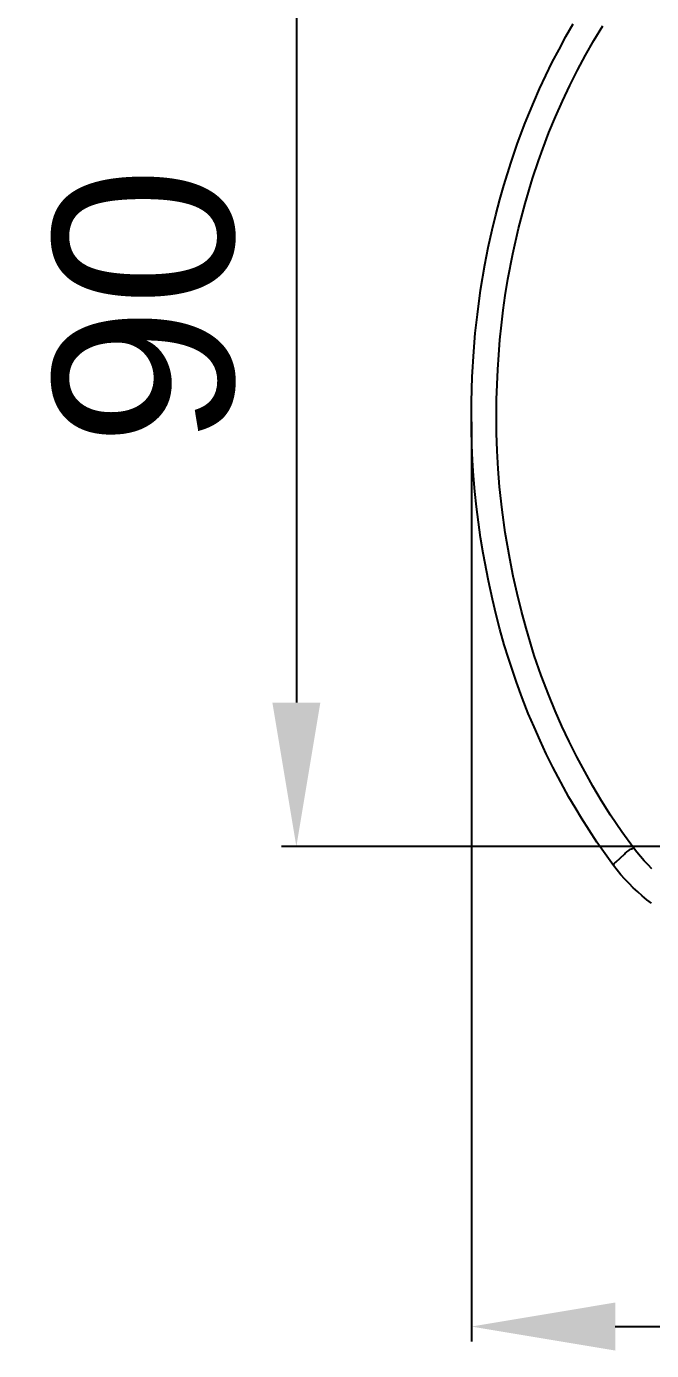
# Model space of a CAD drawing. Header units: millimetres. Extents: x 2219 to 3269, y 1238 to 2723.
# Drawn here: x 2844.6 to 2896.7, y 1603.8 to 1714.2 of the extents above; entities that cross this region are included whole.
import ezdxf

# ---------------------------------------------------------------- set-up
doc = ezdxf.new("R2010")
doc.units = ezdxf.units.MM
doc.layers.add('DIM2', color=3, linetype='Continuous')
doc.layers.add('main', color=7, linetype='Continuous')
doc.styles.get("Standard").update_dxf_attribs({"font": 'arial.ttf'})
doc.dimstyles.new('ISO-25', dxfattribs={"dimtxt": 2.5, "dimasz": 2.5, "dimexe": 1.25, "dimexo": 0.625, "dimtad": 1, "dimtxsty": 'Standard', "dimcen": 2.5, "dimadec": 0, "dimazin": 0, "dimtfac": 1, "dimtmove": 0, "dimatfit": 3, "dimfxl": 1, "dimarcsym": 0})

# ---------------------------------------------------------------- blocks, each defined once
blk = doc.blocks.new('*D37')
at = {"layer": 'Defpoints', "color": 0, "transparency": 16777216}
for p in [(2899.15, 1735.82), (2867.06, 1645.82), (2902.15, 1645.82)]:
    blk.add_point(p, dxfattribs=at)
at = {"layer": 'DIM2', "color": 0, "lineweight": -2, "transparency": 16777216}
for p, q in [((2898.53, 1735.82), (2865.81, 1735.82)), ((2867.06, 1723.82), (2867.06, 1657.82)), ((2901.53, 1645.82), (2865.81, 1645.82))]:
    blk.add_line(p, q, dxfattribs=at)
at = {"layer": 'DIM2', "color": 0, "transparency": 16777216}
for points in [[(2865.06, 1723.82), (2869.06, 1723.82), (2867.06, 1735.82)], [(2865.06, 1657.82), (2869.06, 1657.82), (2867.06, 1645.82)]]:
    blk.add_solid(points, dxfattribs=at)
at = {"layer": 'DIM2', "color": 0, "transparency": 16777216, "insert": (2854.4, 1690.82), "char_height": 15, "attachment_point": 5, "rotation": 90}
blk.add_mtext('90', dxfattribs=at)
blk = doc.blocks.new('*D49')
at = {"layer": 'Defpoints', "color": 0, "transparency": 16777216}
for p in [(2986.62, 1683.71), (2881.65, 1681.84), (2986.62, 1605.82)]:
    blk.add_point(p, dxfattribs=at)
at = {"layer": 'DIM2', "color": 0, "lineweight": -2, "transparency": 16777216}
for p, q in [((2986.62, 1683.09), (2986.62, 1604.57)), ((2881.65, 1681.22), (2881.65, 1604.57)), ((2893.65, 1605.82), (2974.62, 1605.82))]:
    blk.add_line(p, q, dxfattribs=at)
at = {"layer": 'DIM2', "color": 0, "transparency": 16777216}
for points in [[(2893.65, 1607.82), (2893.65, 1603.82), (2881.65, 1605.82)], [(2974.62, 1607.82), (2974.62, 1603.82), (2986.62, 1605.82)]]:
    blk.add_solid(points, dxfattribs=at)
at = {"layer": 'DIM2', "color": 0, "transparency": 16777216, "insert": (2934.14, 1618.48), "char_height": 15, "attachment_point": 5}
blk.add_mtext('105', dxfattribs=at)

msp = doc.modelspace()

# ---------------------------------------------------------------- linework, layer by layer
at = {"layer": 'main'}
for p, q in [((2889.54, 1713.33), (2890.14, 1714.39)), ((2891.87, 1713.01), (2892.6, 1714.23)), ((2888.96, 1712.26), (2889.54, 1713.33)), ((2891.16, 1711.77), (2891.87, 1713.01)), ((2888.4, 1711.18), (2888.96, 1712.26)), ((2890.49, 1710.52), (2891.16, 1711.77)), ((2887.86, 1710.08), (2888.4, 1711.18)), ((2889.85, 1709.24), (2890.49, 1710.52)), ((2887.34, 1708.97), (2887.86, 1710.08)), ((2889.24, 1707.95), (2889.85, 1709.24)), ((2886.85, 1707.86), (2887.34, 1708.97)), ((2886.14, 1706.13), (2886.85, 1707.86)), ((2888.67, 1706.64), (2889.24, 1707.95)), ((2885.5, 1704.43), (2886.14, 1706.13)), ((2888.12, 1705.32), (2888.67, 1706.64)), ((2887.61, 1703.98), (2888.12, 1705.32)), ((2884.96, 1702.86), (2885.5, 1704.43)), ((2887.24, 1702.97), (2887.61, 1703.98)), ((2884.35, 1700.92), (2884.96, 1702.86)), ((2886.75, 1701.49), (2887.24, 1702.97)), ((2884.02, 1699.74), (2884.35, 1700.92)), ((2886.13, 1699.42), (2886.75, 1701.49)), ((2883.69, 1698.48), (2884.02, 1699.74)), ((2885.58, 1697.34), (2886.13, 1699.42)), ((2883.38, 1697.21), (2883.69, 1698.48)), ((2883.06, 1695.75), (2883.38, 1697.21)), ((2885.11, 1695.23), (2885.58, 1697.34)), ((2882.78, 1694.29), (2883.06, 1695.75)), ((2884.7, 1693.11), (2885.11, 1695.23)), ((2882.42, 1692.18), (2882.78, 1694.29)), ((2884.48, 1691.74), (2884.7, 1693.11)), ((2882.15, 1690.16), (2882.42, 1692.18)), ((2884.31, 1690.51), (2884.48, 1691.74)), ((2884.16, 1689.28), (2884.31, 1690.51)), ((2881.98, 1688.62), (2882.15, 1690.16)), ((2881.85, 1687.07), (2881.98, 1688.62)), ((2884.03, 1688.05), (2884.16, 1689.28)), ((2883.93, 1686.81), (2884.03, 1688.05)), ((2881.72, 1684.97), (2881.85, 1687.07)), ((2883.85, 1685.57), (2883.93, 1686.81)), ((2881.66, 1682.87), (2881.72, 1684.97)), ((2883.79, 1684.33), (2883.85, 1685.57)), ((2883.75, 1683.08), (2883.79, 1684.33)), ((2881.65, 1681.84), (2881.66, 1682.87)), ((2883.74, 1681.84), (2883.75, 1683.08)), ((2881.66, 1680.56), (2881.65, 1681.84)), ((2883.76, 1680.28), (2883.74, 1681.84)), ((2881.7, 1679.27), (2881.66, 1680.56)), ((2883.81, 1678.79), (2883.76, 1680.28)), ((2881.75, 1677.99), (2881.7, 1679.27)), ((2883.89, 1677.29), (2883.81, 1678.79)), ((2881.84, 1676.71), (2881.75, 1677.99)), ((2884.01, 1675.8), (2883.89, 1677.29)), ((2881.95, 1675.42), (2881.84, 1676.71)), ((2882.08, 1674.13), (2881.95, 1675.42)), ((2884.22, 1673.89), (2884.01, 1675.8)), ((2882.24, 1672.85), (2882.08, 1674.13)), ((2882.42, 1671.57), (2882.24, 1672.85)), ((2884.48, 1671.99), (2884.22, 1673.89)), ((2884.85, 1669.83), (2884.48, 1671.99)), ((2882.63, 1670.26), (2882.42, 1671.57)), ((2883.07, 1667.96), (2882.63, 1670.26)), ((2885.14, 1668.36), (2884.85, 1669.83)), ((2883.4, 1666.43), (2883.07, 1667.96)), ((2885.46, 1666.9), (2885.14, 1668.36)), ((2883.72, 1665.12), (2883.4, 1666.43)), ((2885.82, 1665.45), (2885.46, 1666.9)), ((2884.03, 1663.94), (2883.72, 1665.12)), ((2886.21, 1664.01), (2885.82, 1665.45)), ((2886.75, 1662.21), (2886.21, 1664.01)), ((2884.4, 1662.63), (2884.03, 1663.94)), ((2884.74, 1661.53), (2884.4, 1662.63)), ((2886.9, 1661.74), (2886.75, 1662.21)), ((2885.07, 1660.52), (2884.74, 1661.53)), ((2887.48, 1660.09), (2886.9, 1661.74)), ((2885.42, 1659.51), (2885.07, 1660.52)), ((2888.1, 1658.45), (2887.48, 1660.09)), ((2885.89, 1658.21), (2885.42, 1659.51)), ((2886.4, 1656.92), (2885.89, 1658.21)), ((2888.64, 1657.14), (2888.1, 1658.45)), ((2886.88, 1655.79), (2886.4, 1656.92)), ((2889.2, 1655.85), (2888.64, 1657.14)), ((2887.38, 1654.66), (2886.88, 1655.79)), ((2889.8, 1654.57), (2889.2, 1655.85)), ((2887.9, 1653.55), (2887.38, 1654.66)), ((2890.44, 1653.31), (2889.8, 1654.57)), ((2888.45, 1652.44), (2887.9, 1653.55)), ((2891.1, 1652.07), (2890.44, 1653.31)), ((2889.1, 1651.19), (2888.45, 1652.44)), ((2891.79, 1650.84), (2891.1, 1652.07)), ((2889.78, 1649.95), (2889.1, 1651.19)), ((2892.51, 1649.63), (2891.79, 1650.84)), ((2890.3, 1649.07), (2889.78, 1649.95)), ((2890.83, 1648.19), (2890.3, 1649.07)), ((2893.26, 1648.45), (2892.51, 1649.63)), ((2891.46, 1647.18), (2890.83, 1648.19)), ((2894.2, 1647.06), (2893.26, 1648.45)), ((2892.12, 1646.19), (2891.46, 1647.18)), ((2895.17, 1645.71), (2894.2, 1647.06)), ((2892.8, 1645.21), (2892.12, 1646.19)), ((2894.41, 1645.2), (2894.48, 1645.27)), ((2894.48, 1645.27), (2894.55, 1645.33)), ((2894.55, 1645.33), (2894.62, 1645.38)), ((2894.62, 1645.38), (2894.69, 1645.44)), ((2894.69, 1645.44), (2894.77, 1645.49)), ((2894.77, 1645.49), (2894.85, 1645.54)), ((2894.85, 1645.54), (2894.93, 1645.59)), ((2894.93, 1645.59), (2895.01, 1645.63)), ((2895.01, 1645.63), (2895.09, 1645.67)), ((2895.09, 1645.67), (2895.17, 1645.71)), ((2895.46, 1645.34), (2895.17, 1645.71)), ((2895.76, 1644.98), (2895.46, 1645.34)), ((2893.5, 1644.25), (2892.8, 1645.21)), ((2893.5, 1644.25), (2893.51, 1644.26)), ((2893.81, 1643.85), (2893.5, 1644.25)), ((2893.51, 1644.29), (2893.52, 1644.31)), ((2893.51, 1644.28), (2893.51, 1644.29)), ((2893.51, 1644.26), (2893.51, 1644.28)), ((2893.52, 1644.31), (2893.53, 1644.32)), ((2893.53, 1644.34), (2893.54, 1644.35)), ((2893.53, 1644.32), (2893.53, 1644.34)), ((2893.54, 1644.35), (2893.55, 1644.37)), ((2893.55, 1644.38), (2893.56, 1644.4)), ((2893.55, 1644.37), (2893.55, 1644.38)), ((2893.56, 1644.4), (2893.57, 1644.41)), ((2893.57, 1644.41), (2893.58, 1644.42)), ((2893.58, 1644.42), (2893.59, 1644.44)), ((2893.59, 1644.44), (2893.6, 1644.45)), ((2893.6, 1644.45), (2893.61, 1644.46)), ((2893.61, 1644.46), (2893.62, 1644.47)), ((2893.62, 1644.47), (2893.63, 1644.48)), ((2893.63, 1644.48), (2893.64, 1644.5)), ((2893.64, 1644.5), (2893.66, 1644.51)), ((2893.66, 1644.51), (2893.67, 1644.52)), ((2893.67, 1644.52), (2893.68, 1644.53)), ((2893.68, 1644.53), (2893.69, 1644.54)), ((2893.69, 1644.54), (2893.71, 1644.55)), ((2893.71, 1644.55), (2893.72, 1644.55)), ((2893.72, 1644.55), (2894.41, 1645.2)), ((2896.06, 1644.64), (2895.76, 1644.98)), ((2896.38, 1644.3), (2896.06, 1644.64)), ((2896.71, 1643.97), (2896.38, 1644.3)), ((2894.12, 1643.47), (2893.81, 1643.85)), ((2894.45, 1643.09), (2894.12, 1643.47)), ((2894.8, 1642.73), (2894.45, 1643.09)), ((2895.15, 1642.38), (2894.8, 1642.73)), ((2895.52, 1642.04), (2895.15, 1642.38)), ((2895.89, 1641.71), (2895.52, 1642.04)), ((2896.28, 1641.39), (2895.89, 1641.71)), ((2896.67, 1641.09), (2896.28, 1641.39))]:
    msp.add_line(p, q, dxfattribs=at)

# ---------------------------------------------------------------- dimensions: what is measured, and where the dimension line sits
at = {"layer": 'DIM2', "color": 3}
dim = msp.add_linear_dim(base=(2867.06, 1645.82), p1=(2899.15, 1735.82), p2=(2902.15, 1645.82), angle=90, dimstyle='ISO-25', override={"dimtxt": 15, "dimasz": 12, "dimgap": 5, "dimdec": 0, "dimtix": 0, "dimtmove": 0}, dxfattribs=at)
dim.commit()
dim.dimension.update_dxf_attribs({"geometry": '*D37', "text_midpoint": (2854.4, 1690.82)})
dim = msp.add_linear_dim(base=(2986.62, 1605.82), p1=(2881.65, 1681.84), p2=(2986.62, 1683.71), dimstyle='ISO-25', override={"dimtxt": 15, "dimasz": 12, "dimgap": 5, "dimdec": 0, "dimtix": 0, "dimtmove": 0}, dxfattribs=at)
dim.commit()
dim.dimension.update_dxf_attribs({"geometry": '*D49', "text_midpoint": (2934.14, 1618.48)})

doc.saveas('drawing.dxf')
